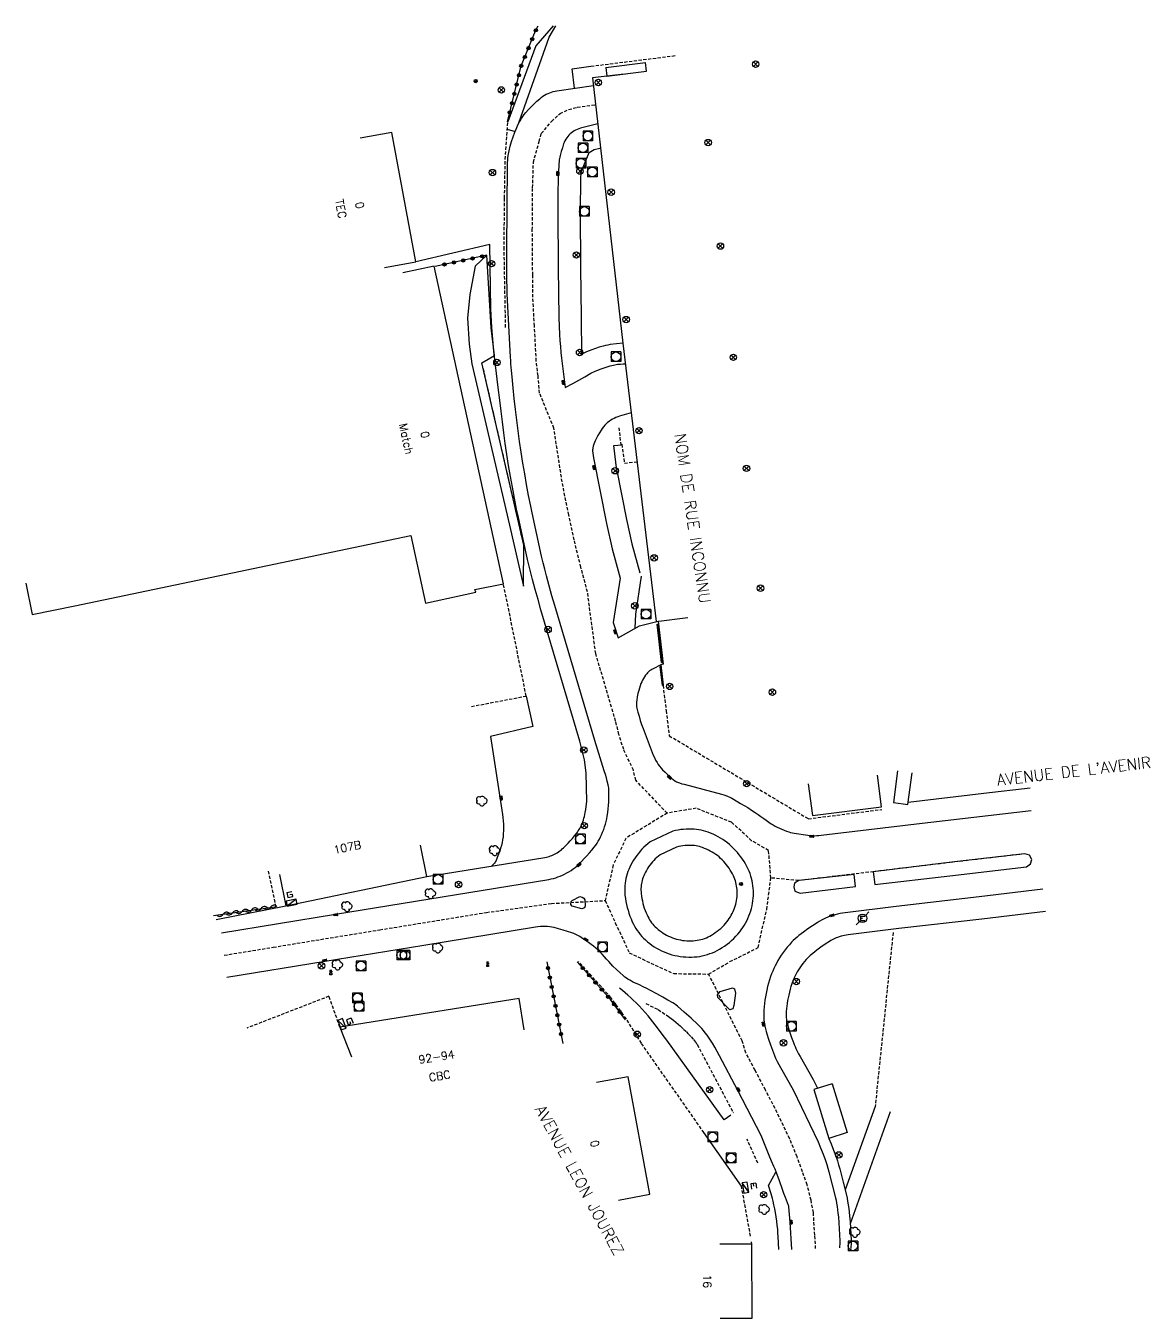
# Model space of a CAD drawing. Header units: millimetres. Extents: x 150035 to 151001, y 152000 to 153000.
# Drawn here: x 150371.6 to 150547.3, y 152798.1 to 153000 of the extents above; entities that cross this region are included whole.
import ezdxf
from ezdxf.enums import TextEntityAlignment as Align

# ---------------------------------------------------------------- set-up
doc = ezdxf.new("R2010")
doc.units = ezdxf.units.MM
doc.linetypes.add('DASHED', pattern=[0.75, 0.5, -0.25])
doc.layers.get('0').update_dxf_attribs({"linetype": 'CONTINUOUS'})
for name, color, linetype in [('W0001', 6, 'DASHED'), ('w0004', 5, 'CONTINUOUS'), ('W0006', 2, 'CONTINUOUS'), ('W0008', 7, 'CONTINUOUS'), ('W0014', 7, 'CONTINUOUS'), ('W0100', 7, 'CONTINUOUS'), ('W0103', 1, 'CONTINUOUS'), ('w0105', 7, 'CONTINUOUS'), ('W0112', 1, 'DASHED'), ('W0210', 2, 'CONTINUOUS'), ('W0212', 2, 'CONTINUOUS'), ('W0300', 7, 'CONTINUOUS'), ('W0310', 3, 'CONTINUOUS'), ('W0322', 7, 'CONTINUOUS'), ('W0323', 7, 'CONTINUOUS'), ('W0400', 7, 'CONTINUOUS'), ('W0420', 7, 'CONTINUOUS'), ('W0425', 7, 'CONTINUOUS'), ('W0430', 7, 'CONTINUOUS'), ('W0432', 7, 'CONTINUOUS'), ('W0469', 7, 'CONTINUOUS'), ('w0471', 7, 'CONTINUOUS'), ('W0856', 7, 'CONTINUOUS'), ('W0989', 7, 'CONTINUOUS'), ('W0991', 7, 'CONTINUOUS'), ('w1337', 1, 'DASHED'), ('W1338', 7, 'CONTINUOUS')]:
    doc.layers.add(name, color=color, linetype=linetype)
doc.styles.get("Standard").update_dxf_attribs({"font": 'romans.shx', "width": 0.85})

# ---------------------------------------------------------------- blocks, each defined once
blk = doc.blocks.new('T469')
at = {"color": 0, "linetype": 'Continuous', "flags": 128}
for points in [[(-0.35, 0.35), (0.35, -0.35)], [(-0.35, -0.35), (0.35, 0.35)]]:
    blk.add_lwpolyline(points, dxfattribs=at)
at = {"color": 0, "linetype": 'Continuous'}
blk.add_circle((0, 0), 0.5, dxfattribs=at)
blk = doc.blocks.new('T400')
for p, q in [((-0.15, 0.3), (0.15, 0.3)), ((-0.15, -0.25), (-0.15, 0.3)), ((-0.15, 0.15), (0.15, 0.15)), ((-0.15, 0), (0.15, 0)), ((0.15, 0.3), (0.15, -0.25)), ((-0.15, -0.15), (0.15, -0.15)), ((-0.15, -0.25), (-0.15, -0.3)), ((-0.15, -0.3), (0.15, -0.3)), ((0.15, -0.3), (0.15, -0.25))]:
    blk.add_line(p, q)
blk = doc.blocks.new('T471')
for p, q in [((-0.333334, 0.333334), (-0.333334, -0.333334)), ((-0.333334, 0.333334), (0.333334, 0.333334)), ((-0.333334, 0), (0, 0)), ((0.500001, 0.500001), (1.000002, 1.000002)), ((-0.500001, -0.500001), (-1.000002, -1.000002)), ((-0.333334, -0.333334), (0.333334, -0.333334))]:
    blk.add_line(p, q)
blk.add_ellipse((0, 0), major_axis=(0.471405, 0.471405), ratio=1, start_param=5.4977871438, end_param=11.780972451)
blk = doc.blocks.new('T420')
for p, q in [((0.75, 0.75), (-0.75, 0.75)), ((-0.75, 0.75), (-0.75, -0.75)), ((0.75, 0.75), (0.75, -0.75)), ((0.75, -0.75), (-0.75, -0.75))]:
    blk.add_line(p, q)
blk.add_ellipse((0, 0), major_axis=(-0.53, 0.53), ratio=1, start_param=3.926991, end_param=10.210176)
blk = doc.blocks.new('T300')
for p, q in [((-0.8, 0.51), (-0.86, 0.34)), ((-0.86, 0.34), (-0.86, 0.17)), ((-0.86, 0.17), (-0.74, 0.06)), ((-0.69, 0.63), (-0.8, 0.51)), ((-0.8, -0.06), (-0.74, 0.06)), ((-0.74, 0.06), (-0.69, 0.11)), ((-0.57, 0.69), (-0.69, 0.63)), ((-0.46, 0.69), (-0.57, 0.69)), ((-0.29, 0.63), (-0.46, 0.69)), ((-0.29, 0.63), (-0.17, 0.74)), ((-0.23, 0.57), (-0.29, 0.63)), ((-0.17, 0.74), (-0.06, 0.8)), ((-0.06, 0.8), (0.06, 0.8)), ((0.06, 0.8), (0.23, 0.74)), ((0.23, 0.74), (0.34, 0.63)), ((0.34, 0.63), (0.4, 0.51)), ((0.46, 0.46), (0.34, 0.46)), ((0.4, 0.51), (0.4, 0.46)), ((0.57, 0.4), (0.46, 0.46)), ((0.57, 0.4), (0.69, 0.29)), ((0.69, 0.29), (0.74, 0.17)), ((0.74, 0.06), (0.69, -0.17)), ((0.74, 0.17), (0.74, 0.06)), ((-0.8, -0.17), (-0.8, -0.06)), ((-0.8, -0.23), (-0.8, -0.17)), ((-0.74, -0.34), (-0.8, -0.23)), ((-0.69, -0.4), (-0.74, -0.34)), ((-0.51, -0.46), (-0.69, -0.4)), ((-0.4, -0.46), (-0.51, -0.46)), ((-0.4, -0.46), (-0.34, -0.46)), ((-0.34, -0.46), (-0.34, -0.4)), ((-0.34, -0.51), (-0.34, -0.46)), ((-0.29, -0.63), (-0.34, -0.51)), ((-0.17, -0.74), (-0.29, -0.63)), ((-0.06, -0.8), (-0.17, -0.74)), ((0.06, -0.8), (-0.06, -0.8)), ((0.17, -0.74), (0.06, -0.8)), ((0.23, -0.69), (0.17, -0.74)), ((0.29, -0.46), (0.23, -0.46)), ((0.29, -0.63), (0.23, -0.69)), ((0.46, -0.4), (0.29, -0.46)), ((0.34, -0.51), (0.29, -0.63)), ((0.34, -0.51), (0.34, -0.46)), ((0.57, -0.34), (0.46, -0.4)), ((0.63, -0.29), (0.57, -0.34)), ((0.69, -0.17), (0.63, -0.29))]:
    blk.add_line(p, q)
blk = doc.blocks.new('T430')
at = {"flags": 128}
for points in [[(-0.4, 2.1), (0.4, 2.1)], [(-0.4, 2.1), (-0.4, 1.3)], [(0.8, 0.8), (-0.8, 0.8)], [(-0.8, 0.8), (-0.8, 0)], [(0.8, 0.8), (-0.8, 0)], [(-0.8, 0), (0.8, 0)], [(-0.4, 1.7), (0, 1.7)], [(-0.4, 1.3), (0.4, 1.3)], [(0.8, 0), (0.8, 0.8)]]:
    blk.add_lwpolyline(points, dxfattribs=at)
blk = doc.blocks.new('T425')
for p, q in [((-0.15, 0.6), (0.15, 0.6)), ((-0.15, 0.6), (-0.15, 0.3)), ((-0.15, 0.3), (0.15, 0.3)), ((-0.15, 0.15), (0.15, 0.15)), ((-0.15, -0.15), (-0.15, 0.15)), ((0, 0.45), (0.15, 0.45)), ((0.15, 0.45), (0.15, 0.3)), ((0.15, 0.15), (0.15, -0.15)), ((0.15, -0.15), (-0.15, -0.15))]:
    blk.add_line(p, q)
blk.add_ellipse((0, 0), major_axis=(-0.106, 0.106), ratio=1, start_param=3.926991, end_param=10.210176)
blk = doc.blocks.new('T432')
at = {"flags": 128}
for points in [[(-0.4, 2.1), (-0.4, 1.3)], [(-0.39, 2.1), (0.41, 2.1)], [(0.8, 0.8), (-0.8, 0.8)], [(-0.8, 0.8), (-0.8, 0)], [(0.8, 0.8), (-0.8, 0)], [(-0.8, 0), (0.8, 0)], [(-0.4, 1.3), (0.4, 1.3)], [(0, 1.7), (0.4, 1.7)], [(0.4, 1.3), (0.4, 1.7)], [(0.8, 0), (0.8, 0.8)]]:
    blk.add_lwpolyline(points, dxfattribs=at)
blk = doc.blocks.new('T856')
for p, q in [((-0.125, 0), (0.125, 0)), ((0, 0.125), (0, -0.125))]:
    blk.add_line(p, q)
blk.add_ellipse((0, 0), major_axis=(-0.177, 0.177), ratio=1, start_param=3.9269908, end_param=10.2101761)
blk = doc.blocks.new('t322o')
at = {"color": 0, "linetype": 'Continuous'}
for radius in [0.25, 0.15]:
    blk.add_circle((0, 0), radius, dxfattribs=at)
blk = doc.blocks.new('t310o')
at = {"color": 0, "linetype": 'Continuous'}
for centre, start, end in [((-0.5, 0.38), 216.8699, 323.1304), ((0.5, -0.37), 36.8699, 143.1303)]:
    blk.add_arc(centre, 0.625, start, end, dxfattribs=at)
blk = doc.blocks.new('t323o')
at = {"color": 0, "linetype": 'Continuous'}
for radius in [0.25, 0.15]:
    blk.add_circle((0, 0), radius, dxfattribs=at)

msp = doc.modelspace()

# ---------------------------------------------------------------- linework, layer by layer
at = {"layer": 'W0001'}
for points in [[(150471.84, 152877.02), (150466.93, 152882.15), (150466.57, 152883.71), (150465.05, 152886.94), (150464.3, 152889.32), (150463.79, 152891.41), (150460.67, 152901.94), (150459.39, 152911.57), (150458.36, 152915.43), (150457.3, 152919.7), (150456.45, 152923.61), (150455.43, 152928.75), (150454.14, 152937.15), (150451.91, 152942.63), (150451.66, 152945.34), (150451.39, 152947.64), (150451.1, 152953.12), (150450.86, 152957.6), (150450.83, 152961.07), (150450.77, 152968.1), (150450.82, 152974.7), (150450.94, 152978.67), (150451.83, 152981.94), (150452.17, 152983.19), (150453.79, 152985.08), (150455.1, 152986.31), (150456.44, 152986.93), (150457.8, 152987.29), (150460.65, 152987.7)], [(150527.7, 152870.67), (150516.74, 152869.39), (150492.4, 152866.48)], [(150492.4, 152866.48), (150488.05, 152866.9)], [(150402.63, 152854.83), (150410.3, 152856.08), (150419.2, 152857.54), (150426.93, 152858.79), (150443.59, 152861.51), (150453.76, 152862.91), (150462.14, 152863.36)], [(150483.56, 152841.43), (150478.32, 152851.88)], [(150495.04, 152808.99), (150494.91, 152811.11), (150494.68, 152814.62), (150494.32, 152816.55), (150493.72, 152818.98), (150492.98, 152820.99), (150492.14, 152823.34), (150490.98, 152826.17), (150489.04, 152830.22), (150487.21, 152833.75), (150485.58, 152836.85), (150484.15, 152839.56), (150483.56, 152841.43)]]:
    msp.add_lwpolyline(points, dxfattribs=at)
msp.add_lwpolyline([(150487.39, 152861.99), (150488.05, 152866.9), (150487.68, 152871.2), (150485.04, 152872.72), (150481.91, 152875.59), (150476.37, 152877.78), (150471.84, 152877.02), (150465.38, 152873.08), (150463.42, 152868.92), (150462.14, 152863.36), (150463.74, 152859.88), (150465.9, 152855.18), (150472.87, 152851.96), (150478.32, 152851.88), (150481.65, 152853.82), (150486.04, 152856.02)], close=True, dxfattribs=at)
at = {"layer": 'w0004'}
for points in [[(150470.3, 152906.53), (150470.5, 152906.56)], [(150470.96, 152900.55), (150470.3, 152906.53)], [(150471.15, 152900.57), (150470.5, 152906.56)], [(150470.75, 152899.94), (150470.85, 152899.95)], [(150471.12, 152896.95), (150470.75, 152899.94)], [(150471.21, 152896.97), (150470.85, 152899.95)], [(150470.96, 152900.55), (150471.15, 152900.57)], [(150471.12, 152896.95), (150471.21, 152896.97)]]:
    msp.add_lwpolyline(points, dxfattribs=at)
at = {"layer": 'W0006'}
msp.add_lwpolyline([(150489.27, 152808.87), (150489.19, 152810.9), (150489.15, 152811.47), (150489.11, 152812.04), (150489.05, 152812.61), (150488.96, 152813.28), (150488.86, 152813.95), (150488.75, 152814.62), (150488.64, 152815.23), (150488.51, 152815.83), (150488.38, 152816.43), (150488.28, 152816.81), (150488.18, 152817.18), (150488.07, 152817.56), (150487.66, 152818.86), (150488.83, 152820.96)], dxfattribs=at)
at = {"layer": 'W0008'}
for points in [[(150447.29, 152981.19), (150447.52, 152981.93), (150447.77, 152982.66), (150448.04, 152983.39), (150448.23, 152983.88), (150448.45, 152984.36), (150448.67, 152984.83), (150448.86, 152985.18), (150449.06, 152985.51), (150449.27, 152985.83), (150449.5, 152986.15), (150449.75, 152986.45), (150450.16, 152986.91), (150450.58, 152987.35), (150451.02, 152987.79), (150451.46, 152988.21), (150451.93, 152988.61), (150452.17, 152988.81), (150452.42, 152988.99), (150452.68, 152989.16), (150452.95, 152989.31), (150453.23, 152989.45), (150453.49, 152989.56), (150453.76, 152989.66), (150454.04, 152989.74), (150454.32, 152989.81), (150454.61, 152989.86), (150460.31, 152990.68)], [(150460.99, 152984.71), (150458.28, 152984), (150458.03, 152983.93), (150457.78, 152983.83), (150457.54, 152983.72), (150457.31, 152983.6), (150457.09, 152983.45), (150456.87, 152983.29), (150456.67, 152983.12), (150456.49, 152982.93), (150456.31, 152982.72), (150456.15, 152982.51), (150456, 152982.28), (150455.87, 152982.05), (150455.76, 152981.8), (150455.66, 152981.55), (150455.47, 152980.95), (150455.28, 152980.35), (150455.11, 152979.74), (150455.06, 152979.51), (150455.02, 152979.28), (150454.99, 152979.05), (150454.92, 152978.17)], [(150446.89, 152978.29), (150446.9, 152978.66), (150446.93, 152979.02), (150446.97, 152979.38), (150447.02, 152979.74), (150447.14, 152980.47), (150447.29, 152981.19)], [(150460.53, 152888.39), (150454.29, 152909.44), (150453.84, 152910.99), (150453.4, 152912.54), (150452.98, 152914.1), (150452.72, 152915.12), (150452.47, 152916.14), (150452.23, 152917.16), (150450.75, 152923.91), (150450.52, 152924.97), (150450.19, 152926.65), (150449.88, 152928.33), (150449.58, 152930.02), (150449.3, 152931.7), (150449.03, 152933.39), (150448.79, 152935.06), (150448.55, 152936.74), (150448.34, 152938.41), (150448.13, 152940.09), (150447.95, 152941.77), (150447.77, 152943.47), (150447.61, 152945.18), (150447.51, 152946.18), (150447.43, 152947.19), (150447.4, 152947.7), (150447.36, 152948.22), (150447.11, 152953.19), (150446.86, 152958.15), (150446.82, 152959.16), (150446.81, 152960.17), (150446.79, 152962.63), (150446.8, 152965.09), (150446.89, 152978.29)], [(150454.92, 152978.17), (150454.86, 152977.29), (150454.84, 152976.93), (150454.82, 152976.58), (150454.8, 152975.5), (150454.78, 152974.43), (150454.76, 152972.77), (150454.75, 152971.11), (150454.75, 152969.83), (150454.87, 152957.05), (150454.89, 152955.73), (150454.92, 152954.41)], [(150458.35, 152977.06), (150458.33, 152976.77), (150458.32, 152976.48), (150458.3, 152975.44), (150458.28, 152974.38), (150458.26, 152972.73), (150458.25, 152971.09), (150458.25, 152969.84), (150458.36, 152957.09), (150458.38, 152955.8), (150458.42, 152954.52)], [(150454.92, 152954.41), (150454.97, 152953.09), (150455.03, 152951.77), (150455.09, 152950.85), (150455.16, 152949.92), (150455.25, 152949), (150455.35, 152948.09), (150455.88, 152943.49), (150457.08, 152944.14), (150458.02, 152944.66), (150458.97, 152945.19), (150459.9, 152945.74), (150460.13, 152945.87), (150460.37, 152945.98), (150460.61, 152946.08), (150461.52, 152946.4), (150462.44, 152946.71), (150462.94, 152946.87), (150463.43, 152947.02), (150463.65, 152947.07), (150463.87, 152947.11), (150464.09, 152947.14), (150464.53, 152947.17), (150464.96, 152947.2), (150465.4, 152947.2)], [(150458.21, 152888.27), (150452.12, 152908.8), (150451.67, 152910.37), (150451.22, 152911.94), (150450.79, 152913.52), (150450.52, 152914.56), (150450.27, 152915.62), (150450.03, 152916.66), (150448.54, 152923.44), (150448.31, 152924.52), (150447.97, 152926.23), (150447.66, 152927.93), (150447.36, 152929.63), (150447.07, 152931.34), (150446.8, 152933.05), (150446.55, 152934.74), (150446.31, 152936.44), (150446.09, 152938.13), (150445.89, 152939.83), (150445.7, 152941.53), (150445.45, 152943.52)], [(150466.24, 152939.53), (150464.4, 152939.02), (150464.11, 152938.93), (150463.83, 152938.82), (150463.56, 152938.69), (150463.29, 152938.55), (150463.04, 152938.4), (150462.79, 152938.22), (150462.54, 152938.03), (150462.31, 152937.82), (150462.09, 152937.6), (150461.88, 152937.36), (150461.69, 152937.11), (150461.51, 152936.86), (150461.25, 152936.44), (150461.01, 152936.02), (150460.78, 152935.6), (150460.57, 152935.16), (150460.46, 152934.9), (150460.36, 152934.63), (150460.28, 152934.36), (150460.22, 152934.09), (150460.2, 152933.92), (150460.19, 152933.76), (150460.19, 152933.6), (150460.23, 152933.24), (150460.28, 152932.89), (150460.34, 152932.53)], [(150460.34, 152932.53), (150462.37, 152922.25), (150463.23, 152918.32), (150464.49, 152913.71)], [(150463.99, 152930.55), (150465.5, 152922.9), (150466.34, 152919.09), (150467.57, 152914.54)], [(150464.49, 152913.71), (150463.42, 152906.81), (150464.17, 152904.43), (150467.52, 152906.3), (150470.42, 152906.99)], [(150470.42, 152906.99), (150471.2, 152900.3), (150470.83, 152900.19)], [(150470.83, 152900.19), (150469.63, 152899.57), (150469.44, 152899.47), (150469.27, 152899.36), (150469.09, 152899.23), (150468.93, 152899.1), (150468.78, 152898.95), (150468.64, 152898.79), (150468.46, 152898.56), (150468.29, 152898.31), (150468.14, 152898.06), (150467.99, 152897.8), (150467.86, 152897.54), (150467.74, 152897.26), (150467.61, 152896.91), (150467.5, 152896.55), (150467.39, 152896.18), (150467.27, 152895.69), (150467.17, 152895.19), (150467.08, 152894.68), (150467.05, 152894.43), (150467.04, 152894.19), (150467.04, 152893.94), (150467.07, 152893.69), (150467.12, 152893.44), (150467.27, 152892.8), (150467.45, 152892.15), (150467.64, 152891.51), (150467.85, 152890.88), (150468.08, 152890.25), (150469.5, 152886.5), (150469.66, 152886.1), (150469.84, 152885.7), (150470.04, 152885.31), (150470.26, 152884.94), (150470.45, 152884.64), (150470.66, 152884.35), (150470.89, 152884.07), (150471.13, 152883.81), (150471.51, 152883.42), (150471.9, 152883.04), (150472.31, 152882.67), (150472.54, 152882.46), (150472.78, 152882.27), (150473.03, 152882.08), (150473.15, 152882), (150473.29, 152881.93), (150473.43, 152881.87), (150473.79, 152881.74), (150474.15, 152881.62), (150474.51, 152881.52), (150480.34, 152879.96), (150480.68, 152879.86), (150481.02, 152879.75), (150481.35, 152879.62), (150481.64, 152879.5), (150481.92, 152879.36), (150482.19, 152879.21), (150483.31, 152878.55), (150484.42, 152877.88), (150485.01, 152877.51), (150485.59, 152877.14), (150486.04, 152876.83), (150486.48, 152876.52), (150486.92, 152876.19), (150487.3, 152875.91), (150487.7, 152875.63), (150488.1, 152875.36), (150488.41, 152875.17), (150488.72, 152874.99), (150489.04, 152874.82), (150489.37, 152874.67), (150489.73, 152874.51), (150490.11, 152874.36), (150490.48, 152874.22), (150490.86, 152874.1), (150491.13, 152874.02), (150491.4, 152873.96), (150491.67, 152873.91), (150492.39, 152873.78), (150493.11, 152873.67), (150493.83, 152873.57), (150494.17, 152873.53), (150494.52, 152873.51), (150494.86, 152873.5), (150495.2, 152873.51), (150495.55, 152873.52), (150495.89, 152873.56), (150510.81, 152875.33), (150528.73, 152877.45)], [(150402.21, 152858.31), (150420.01, 152861.24), (150453.34, 152866.68), (150453.7, 152866.75), (150454.07, 152866.83), (150454.43, 152866.93), (150454.78, 152867.05), (150455.13, 152867.18), (150455.47, 152867.32), (150455.81, 152867.48), (150456.16, 152867.67), (150456.49, 152867.87), (150456.82, 152868.08), (150457.15, 152868.31), (150457.46, 152868.55), (150457.76, 152868.8), (150458.05, 152869.07), (150458.47, 152869.48), (150458.89, 152869.91), (150459.3, 152870.35), (150459.69, 152870.8), (150460.07, 152871.25), (150460.44, 152871.72), (150460.67, 152872.02), (150460.88, 152872.33), (150461.08, 152872.65), (150461.26, 152872.97), (150461.44, 152873.31), (150461.59, 152873.65), (150461.76, 152874.05), (150461.92, 152874.45), (150462.06, 152874.87), (150462.19, 152875.28), (150462.3, 152875.7), (150462.39, 152876.13), (150462.47, 152876.56), (150462.55, 152877.11), (150462.62, 152877.67), (150462.68, 152878.23), (150462.71, 152878.8), (150462.74, 152879.36), (150462.74, 152879.92), (150462.73, 152880.49), (150462.72, 152880.72), (150462.7, 152880.96), (150462.66, 152881.2), (150462.61, 152881.44), (150462.48, 152881.99), (150462.34, 152882.53), (150462.19, 152883.08), (150462.02, 152883.62), (150460.53, 152888.39)], [(150530.55, 152865.16), (150520.58, 152863.96), (150507.64, 152862.46), (150499.66, 152861.47), (150499.25, 152861.41), (150498.85, 152861.34), (150498.46, 152861.26), (150498.07, 152861.16), (150497.68, 152861.04), (150497.29, 152860.91), (150496.94, 152860.78), (150496.6, 152860.63), (150496.26, 152860.47), (150495.93, 152860.3), (150495.6, 152860.11), (150495.29, 152859.91), (150494.56, 152859.43), (150493.84, 152858.93), (150493.13, 152858.41), (150492.43, 152857.89), (150492.13, 152857.65), (150491.83, 152857.39), (150491.55, 152857.12), (150491.27, 152856.84), (150490.93, 152856.45), (150490.59, 152856.06), (150490.26, 152855.65), (150489.95, 152855.23), (150489.67, 152854.83), (150489.4, 152854.41), (150489.14, 152853.99), (150488.9, 152853.55), (150488.7, 152853.16), (150488.51, 152852.75), (150488.33, 152852.34), (150488.16, 152851.92), (150488.01, 152851.5), (150487.84, 152850.98), (150487.68, 152850.45), (150487.54, 152849.92), (150487.41, 152849.39), (150487.3, 152848.85), (150487.2, 152848.33), (150487.12, 152847.81), (150487.05, 152847.29), (150487, 152846.76), (150486.95, 152846.24), (150486.93, 152845.71), (150486.92, 152845.38), (150486.93, 152845.04), (150486.95, 152844.71), (150486.99, 152844.38), (150487.04, 152844.05), (150487.1, 152843.73), (150487.19, 152843.33), (150487.3, 152842.93), (150487.42, 152842.54), (150487.69, 152841.69), (150487.98, 152840.84), (150488.28, 152839.99), (150488.43, 152839.58), (150488.6, 152839.16), (150488.79, 152838.76), (150489.03, 152838.25), (150489.29, 152837.76), (150489.56, 152837.27), (150491.54, 152833.79), (150495.43, 152825.69)], [(150491.31, 152808.88), (150491.05, 152813.12), (150490.97, 152814.32), (150490.87, 152815.51), (150490.85, 152815.63), (150490.82, 152815.74), (150490.48, 152816.58), (150490.32, 152816.97), (150490.09, 152817.59), (150489.86, 152818.22), (150489.37, 152819.61), (150488.86, 152820.99), (150488.7, 152821.42), (150488.52, 152821.84), (150488.15, 152822.68), (150487.8, 152823.53), (150486.53, 152826.65), (150482.88, 152833.7), (150480.02, 152839.13), (150479.66, 152839.8), (150479.29, 152840.45), (150478.9, 152841.09), (150478.49, 152841.73), (150478.07, 152842.35), (150477.8, 152842.71), (150477.53, 152843.05), (150477.23, 152843.39), (150476.93, 152843.71), (150476.61, 152844.02), (150475.57, 152844.98), (150474.51, 152845.92), (150473.45, 152846.85), (150473.22, 152847.04), (150472.98, 152847.21), (150472.73, 152847.37), (150471.95, 152847.82), (150471.18, 152848.27), (150470.21, 152848.8), (150469.23, 152849.33), (150468.66, 152849.63), (150468.08, 152849.91), (150467.5, 152850.19), (150466.91, 152850.45), (150466.6, 152850.59), (150466.29, 152850.75), (150465.99, 152850.91), (150465.7, 152851.09), (150465.46, 152851.25), (150465.22, 152851.42), (150465, 152851.61), (150464.44, 152852.11), (150463.9, 152852.62), (150463.36, 152853.13), (150463.03, 152853.48), (150462.7, 152853.83), (150462.38, 152854.19), (150462.03, 152854.58), (150461.68, 152854.97), (150461.31, 152855.34), (150460.99, 152855.65), (150460.67, 152855.94), (150460.33, 152856.23), (150459.99, 152856.5), (150459.55, 152856.83), (150459.09, 152857.15), (150458.63, 152857.45), (150458.17, 152857.75), (150457.88, 152857.91), (150457.58, 152858.06), (150457.27, 152858.2), (150456.96, 152858.32), (150456.27, 152858.55), (150455.58, 152858.76), (150454.88, 152858.96), (150454.18, 152859.14), (150453.84, 152859.22), (150453.5, 152859.27), (150453.15, 152859.31), (150452.8, 152859.33), (150452.42, 152859.33), (150452.04, 152859.31), (150451.65, 152859.28), (150451.27, 152859.23), (150433.84, 152856.34), (150418.39, 152853.84), (150403.04, 152851.36)], [(150495.43, 152825.69), (150495.82, 152824.72), (150496.2, 152823.73), (150496.57, 152822.74), (150496.76, 152822.16), (150496.94, 152821.58), (150497.11, 152820.99), (150497.63, 152818.97), (150498.14, 152816.94), (150498.23, 152816.54), (150498.31, 152816.12), (150498.4, 152815.59), (150498.47, 152815.05), (150498.53, 152814.52), (150498.59, 152813.98), (150498.66, 152813.04), (150498.72, 152812.09), (150498.77, 152811.15), (150498.81, 152810.2), (150498.81, 152809.96), (150498.78, 152809.1)]]:
    msp.add_lwpolyline(points, dxfattribs=at)
for points in [[(150469.16, 152872.52), (150468.83, 152872.25), (150468.51, 152871.97), (150468.2, 152871.68), (150467.9, 152871.38), (150467.61, 152871.06), (150467.34, 152870.73), (150467.08, 152870.4), (150466.83, 152870.05), (150466.6, 152869.69), (150466.38, 152869.32), (150466.18, 152868.95), (150465.99, 152868.57), (150465.83, 152868.22), (150465.7, 152867.88), (150465.58, 152867.52), (150465.48, 152867.16), (150465.39, 152866.8), (150465.32, 152866.43), (150465.26, 152866.06), (150465.23, 152865.68), (150465.21, 152865.31), (150465.21, 152864.93), (150465.22, 152864.56), (150465.25, 152864.19), (150465.31, 152863.71), (150465.39, 152863.24), (150465.48, 152862.77), (150465.59, 152862.3), (150465.72, 152861.84), (150465.86, 152861.39), (150466.02, 152860.94), (150466.19, 152860.49), (150466.39, 152860.05), (150466.56, 152859.7), (150466.74, 152859.36), (150466.94, 152859.02), (150467.16, 152858.69), (150467.39, 152858.38), (150467.63, 152858.07), (150467.89, 152857.77), (150468.16, 152857.49), (150468.44, 152857.22), (150468.77, 152856.93), (150469.11, 152856.66), (150469.46, 152856.4), (150469.82, 152856.15), (150470.19, 152855.93), (150470.57, 152855.71), (150470.96, 152855.52), (150471.36, 152855.34), (150471.76, 152855.18), (150472.17, 152855.04), (150472.59, 152854.91), (150473.02, 152854.8), (150473.45, 152854.71), (150473.88, 152854.64), (150474.32, 152854.58), (150474.76, 152854.55), (150475.2, 152854.53), (150475.64, 152854.54), (150476.07, 152854.56), (150476.51, 152854.6), (150476.92, 152854.65), (150477.33, 152854.73), (150477.74, 152854.82), (150478.14, 152854.93), (150478.53, 152855.07), (150478.92, 152855.21), (150479.3, 152855.38), (150479.67, 152855.56), (150480.04, 152855.77), (150480.43, 152856.01), (150480.82, 152856.26), (150481.19, 152856.54), (150481.56, 152856.83), (150481.91, 152857.13), (150482.24, 152857.45), (150482.57, 152857.78), (150482.88, 152858.12), (150483.17, 152858.48), (150483.42, 152858.81), (150483.66, 152859.14), (150483.88, 152859.49), (150484.09, 152859.85), (150484.28, 152860.21), (150484.46, 152860.58), (150484.62, 152860.96), (150484.76, 152861.35), (150484.89, 152861.74), (150485, 152862.13), (150485.1, 152862.53), (150485.18, 152862.94), (150485.24, 152863.34), (150485.29, 152863.73), (150485.31, 152864.12), (150485.32, 152864.51), (150485.32, 152864.9), (150485.29, 152865.29), (150485.25, 152865.68), (150485.19, 152866.06), (150485.11, 152866.45), (150485.02, 152866.83), (150484.91, 152867.2), (150484.79, 152867.57), (150484.65, 152867.94), (150484.49, 152868.29), (150484.3, 152868.69), (150484.09, 152869.08), (150483.86, 152869.45), (150483.62, 152869.82), (150483.37, 152870.18), (150483.1, 152870.53), (150482.82, 152870.87), (150482.53, 152871.2), (150482.22, 152871.52), (150481.9, 152871.82), (150481.58, 152872.11), (150481.24, 152872.38), (150480.9, 152872.64), (150480.54, 152872.88), (150480.18, 152873.11), (150479.8, 152873.33), (150479.42, 152873.53), (150479.03, 152873.71), (150478.63, 152873.88), (150478.23, 152874.04), (150477.87, 152874.15), (150477.51, 152874.25), (150477.15, 152874.34), (150476.78, 152874.41), (150476.41, 152874.46), (150476.04, 152874.5), (150475.67, 152874.52), (150475.25, 152874.52), (150474.83, 152874.51), (150474.41, 152874.48), (150473.99, 152874.44), (150473.58, 152874.38), (150473.16, 152874.3), (150472.75, 152874.21)], [(150470.75, 152870.53), (150470.46, 152870.3), (150470.21, 152870.09), (150469.97, 152869.86), (150469.75, 152869.63), (150469.53, 152869.39), (150469.32, 152869.14), (150469.12, 152868.88), (150468.93, 152868.62), (150468.75, 152868.35), (150468.59, 152868.07), (150468.43, 152867.78), (150468.29, 152867.49), (150468.18, 152867.25), (150468.09, 152867.01), (150468, 152866.76), (150467.93, 152866.51), (150467.87, 152866.26), (150467.82, 152866.01), (150467.79, 152865.75), (150467.76, 152865.49), (150467.75, 152865.23), (150467.75, 152864.97), (150467.76, 152864.71), (150467.78, 152864.45), (150467.83, 152864.07), (150467.89, 152863.69), (150467.96, 152863.31), (150468.05, 152862.93), (150468.15, 152862.56), (150468.27, 152862.19), (150468.4, 152861.83), (150468.54, 152861.47), (150468.69, 152861.12), (150468.82, 152860.86), (150468.95, 152860.61), (150469.09, 152860.37), (150469.25, 152860.14), (150469.41, 152859.91), (150469.59, 152859.69), (150469.77, 152859.48), (150469.96, 152859.28), (150470.17, 152859.09), (150470.41, 152858.87), (150470.66, 152858.67), (150470.93, 152858.47), (150471.2, 152858.29), (150471.47, 152858.12), (150471.76, 152857.96), (150472.05, 152857.81), (150472.35, 152857.68), (150472.65, 152857.56), (150472.96, 152857.45), (150473.28, 152857.36), (150473.6, 152857.27), (150473.92, 152857.21), (150474.25, 152857.15), (150474.57, 152857.11), (150474.9, 152857.09), (150475.24, 152857.07), (150475.57, 152857.08), (150475.9, 152857.09), (150476.22, 152857.12), (150476.52, 152857.16), (150476.82, 152857.22), (150477.11, 152857.28), (150477.39, 152857.36), (150477.68, 152857.46), (150477.96, 152857.56), (150478.23, 152857.68), (150478.5, 152857.82), (150478.76, 152857.96), (150479.06, 152858.15), (150479.36, 152858.35), (150479.65, 152858.56), (150479.93, 152858.78), (150480.2, 152859.02), (150480.46, 152859.26), (150480.72, 152859.52), (150480.96, 152859.78), (150481.18, 152860.06), (150481.37, 152860.3), (150481.55, 152860.56), (150481.71, 152860.81), (150481.86, 152861.08), (150482.01, 152861.35), (150482.14, 152861.63), (150482.26, 152861.91), (150482.37, 152862.19), (150482.46, 152862.49), (150482.55, 152862.78), (150482.62, 152863.08), (150482.68, 152863.38), (150482.73, 152863.68), (150482.76, 152863.96), (150482.78, 152864.24), (150482.78, 152864.52), (150482.78, 152864.8), (150482.76, 152865.07), (150482.73, 152865.35), (150482.69, 152865.63), (150482.63, 152865.9), (150482.57, 152866.17), (150482.49, 152866.44), (150482.4, 152866.7), (150482.3, 152866.96), (150482.19, 152867.22), (150482.04, 152867.52), (150481.87, 152867.82), (150481.7, 152868.12), (150481.52, 152868.4), (150481.32, 152868.68), (150481.11, 152868.95), (150480.9, 152869.22), (150480.67, 152869.47), (150480.43, 152869.71), (150480.19, 152869.95), (150479.94, 152870.17), (150479.68, 152870.38), (150479.42, 152870.57), (150479.15, 152870.76), (150478.87, 152870.94), (150478.58, 152871.1), (150478.29, 152871.25), (150477.99, 152871.4), (150477.68, 152871.52), (150477.38, 152871.64), (150477.13, 152871.72), (150476.88, 152871.79), (150476.62, 152871.85), (150476.37, 152871.9), (150476.11, 152871.94), (150475.85, 152871.96), (150475.59, 152871.98), (150475.27, 152871.98), (150474.95, 152871.97), (150474.63, 152871.95), (150474.31, 152871.92), (150474, 152871.87), (150473.68, 152871.81), (150473.32, 152871.73)], [(150527.96, 152868.64), (150528.63, 152869.11), (150528.81, 152869.76), (150528.45, 152870.44), (150527.7, 152870.67), (150516.74, 152869.39), (150504, 152867.87), (150504.26, 152865.89), (150515.99, 152867.24)], [(150501.24, 152865.54), (150501.06, 152867.46), (150492.4, 152866.48), (150491.74, 152866.06), (150491.61, 152865.5), (150491.79, 152864.81), (150492.62, 152864.52)], [(150456.98, 152862.49), (150456.78, 152862.74), (150456.85, 152863.22), (150456.99, 152863.37), (150458.2, 152863.98), (150458.56, 152863.92), (150458.84, 152863.73), (150458.95, 152863.48), (150459.03, 152862.53), (150458.92, 152862.24), (150458.49, 152862.05)], [(150482.49, 152848.92), (150482.23, 152846.95), (150482.09, 152846.44), (150481.63, 152846.32), (150481.14, 152846.76), (150479.74, 152848.24), (150479.7, 152848.62), (150480.13, 152849.17), (150482.04, 152849.71), (150482.37, 152849.55)]]:
    msp.add_lwpolyline(points, close=True, dxfattribs=at)
at = {"layer": 'W0014'}
for points in [[(150457.38, 152990.26), (150456.99, 152993.27), (150459.93, 152993.69)], [(150446.86, 152983.88), (150448.08, 152983.48)], [(150458.35, 152977.06), (150459.66, 152980.2), (150460.42, 152980.68), (150461.34, 152980.87)], [(150444.15, 152965.85), (150432.58, 152963.15)], [(150445.45, 152943.52), (150444.77, 152949.17), (150444.42, 152952.9), (150444.31, 152955.78), (150444.15, 152965.85)], [(150458.42, 152954.52), (150458.45, 152948.68)], [(150464.93, 152950.43), (150462.94, 152950.2), (150462.57, 152950.14), (150462.2, 152950.07), (150461.84, 152949.98), (150461.24, 152949.8), (150460.64, 152949.61), (150460.05, 152949.39), (150459.65, 152949.23), (150459.24, 152949.06), (150458.84, 152948.87), (150458.45, 152948.68)], [(150463.99, 152930.55), (150463.51, 152934.45), (150464.77, 152934.57)], [(150467.78, 152914.05), (150466.9, 152908.12), (150466.78, 152905.89)], [(150470.83, 152900.19), (150471.22, 152897.03)], [(150449.82, 152895.31), (150450.87, 152890.56), (150444.23, 152889)], [(150444.23, 152889), (150446.11, 152876.82), (150446.18, 152876.32), (150446.23, 152875.81), (150446.26, 152875.3), (150446.27, 152874.8), (150446.26, 152874.29), (150446.23, 152873.78), (150446.19, 152873.32), (150446.12, 152872.87), (150446.04, 152872.42), (150445.94, 152871.97), (150445.81, 152871.53), (150445.67, 152871.09), (150445.5, 152870.6), (150445.3, 152870.11), (150445.1, 152869.63), (150445.03, 152869.49), (150444.94, 152869.36), (150444.84, 152869.23), (150444.44, 152868.77)], [(150459.31, 152878.84), (150459.16, 152883.3), (150458.94, 152885.36), (150458.21, 152888.27)], [(150528.58, 152880.94), (150521.29, 152880.08), (150509.47, 152878.68)], [(150434.3, 152867.14), (150452.74, 152870.11), (150452.99, 152870.15), (150453.21, 152870.2), (150453.42, 152870.26), (150453.63, 152870.33), (150453.83, 152870.41), (150454.04, 152870.49), (150454.24, 152870.59), (150454.45, 152870.71), (150454.67, 152870.83), (150454.87, 152870.97), (150455.08, 152871.11), (150455.27, 152871.26), (150455.46, 152871.42), (150455.66, 152871.6), (150456.01, 152871.94), (150456.37, 152872.31), (150456.71, 152872.68), (150457.05, 152873.06), (150457.37, 152873.45), (150457.68, 152873.84), (150457.83, 152874.04), (150457.96, 152874.24), (150458.09, 152874.44), (150458.21, 152874.64), (150458.31, 152874.85), (150458.42, 152875.06), (150458.54, 152875.35), (150458.65, 152875.64), (150458.75, 152875.93), (150458.83, 152876.22), (150458.91, 152876.52), (150458.98, 152876.83), (150459.04, 152877.14), (150459.11, 152877.59), (150459.16, 152878.05), (150459.31, 152878.84)], [(150401.36, 152860.42), (150412.27, 152862.55)], [(150530.97, 152861.68), (150520.99, 152860.48), (150508.06, 152858.99), (150500.12, 152858), (150499.81, 152857.96), (150499.54, 152857.91), (150499.27, 152857.85), (150499, 152857.78), (150498.73, 152857.7), (150498.47, 152857.61), (150498.25, 152857.53), (150498.03, 152857.44), (150497.82, 152857.34), (150497.61, 152857.23), (150497.4, 152857.11), (150497.19, 152856.97), (150496.53, 152856.53), (150495.86, 152856.07), (150495.21, 152855.6), (150494.58, 152855.12), (150494.37, 152854.96), (150494.18, 152854.79), (150494.01, 152854.63), (150493.83, 152854.44), (150493.56, 152854.15), (150493.29, 152853.83), (150493.04, 152853.51), (150492.79, 152853.18), (150492.58, 152852.87), (150492.37, 152852.56), (150492.17, 152852.23), (150491.99, 152851.9), (150491.84, 152851.6), (150491.69, 152851.3), (150491.56, 152851), (150491.44, 152850.68), (150491.32, 152850.37), (150491.18, 152849.94), (150491.05, 152849.5), (150490.93, 152849.06), (150490.83, 152848.61), (150490.73, 152848.17), (150490.65, 152847.74), (150490.58, 152847.31), (150490.53, 152846.88), (150490.48, 152846.44), (150490.45, 152846.01), (150490.43, 152845.59), (150490.42, 152845.39), (150490.43, 152845.2), (150490.44, 152845.02), (150490.46, 152844.84), (150490.49, 152844.65), (150490.53, 152844.46), (150490.59, 152844.17), (150490.67, 152843.88), (150490.76, 152843.57), (150491.02, 152842.78), (150491.29, 152841.98), (150491.56, 152841.2), (150491.69, 152840.87), (150491.82, 152840.56), (150491.96, 152840.25), (150492.16, 152839.83), (150492.38, 152839.41), (150492.62, 152838.98), (150494.65, 152835.42), (150495.31, 152834.04)], [(150481.77, 152829.84), (150480.75, 152829.09), (150471.79, 152841.55), (150471.08, 152842.52), (150470.35, 152843.48), (150469.61, 152844.43), (150468.85, 152845.36), (150468.4, 152845.9), (150467.94, 152846.41), (150467.46, 152846.92), (150466.97, 152847.41), (150466.55, 152847.81), (150466.14, 152848.19), (150465.71, 152848.57), (150465.28, 152848.94), (150464.84, 152849.31), (150464.4, 152849.66)], [(150504.34, 152831.22), (150499.67, 152818.19)], [(150506.7, 152830.38), (150500.43, 152812.88)], [(150483.45, 152818.75), (150477.59, 152827.11)], [(150497.11, 152826.22), (150497.46, 152825.36), (150497.85, 152824.35), (150498.22, 152823.33), (150498.44, 152822.71), (150498.63, 152822.08), (150498.81, 152821.45), (150499.33, 152819.4), (150499.85, 152817.35), (150499.95, 152816.9), (150500.04, 152816.43), (150500.13, 152815.85), (150500.21, 152815.28), (150500.28, 152814.7), (150500.34, 152814.13), (150500.41, 152813.16), (150500.48, 152812.2), (150500.53, 152811.23), (150500.57, 152810.24), (150500.57, 152809.93), (150500.54, 152809.04)]]:
    msp.add_lwpolyline(points, dxfattribs=at)
at = {"layer": 'W0100'}
for points in [[(150428.81, 152983.36), (150423.89, 152982.44)], [(150432.58, 152963.15), (150428.81, 152983.36)], [(150427.66, 152962.23), (150432.58, 152963.15)], [(150435.43, 152962.47), (150430.54, 152961.44)], [(150446.27, 152912.82), (150435.43, 152962.47)], [(150372.65, 152908.05), (150379.3, 152909.42), (150431.8, 152920.41)], [(150431.8, 152920.41), (150434.08, 152909.84)], [(150371.64, 152912.94), (150372.65, 152908.05)], [(150434.08, 152909.84), (150441.95, 152911.53)], [(150441.8, 152911.97), (150446.27, 152912.82)], [(150441.95, 152911.53), (150441.8, 152911.97)], [(150434.3, 152867.14), (150433.28, 152872.04)], [(150411.25, 152867.45), (150412.27, 152862.55)], [(150412.27, 152862.55), (150434.3, 152867.14)], [(150448.7, 152848.09), (150420.71, 152843.61)], [(150449.49, 152843.15), (150448.7, 152848.09)], [(150420.71, 152843.61), (150422.53, 152838.95)], [(150465.72, 152835.83), (150460.8, 152834.92)], [(150469.13, 152817.5), (150465.72, 152835.83)], [(150464.21, 152816.59), (150469.13, 152817.5)], [(150485.08, 152809.7), (150480.08, 152809.68)], [(150485.13, 152798.15), (150485.08, 152809.7)], [(150480.13, 152798.13), (150485.13, 152798.15)]]:
    msp.add_lwpolyline(points, dxfattribs=at)
at = {"layer": 'W0103'}
for points in [[(150465.14, 152992.44), (150460.17, 152991.87)], [(150460.17, 152991.87), (150464.93, 152950.43), (150470.11, 152906.97)], [(150470.11, 152906.97), (150475.08, 152907.56)], [(150507.85, 152883.61), (150507.18, 152878.66)], [(150509.43, 152878.35), (150510.1, 152883.31)], [(150493.89, 152881.59), (150494.53, 152876.63)], [(150505.32, 152878.01), (150504.69, 152882.97)], [(150494.53, 152876.63), (150505.32, 152878.01)], [(150507.18, 152878.66), (150509.43, 152878.35)], [(150497.6, 152834.76), (150494.73, 152833.86)], [(150497.6, 152834.76), (150499.98, 152827.12)], [(150494.73, 152833.86), (150497.11, 152826.22)], [(150499.98, 152827.12), (150497.11, 152826.22)]]:
    msp.add_lwpolyline(points, dxfattribs=at)
at = {"layer": 'w0105'}
for points in [[(150462.25, 152993.5), (150468.44, 152994.29)], [(150468.59, 152992.91), (150468.44, 152994.29)], [(150462.25, 152993.5), (150462.42, 152992.13)], [(150462.42, 152992.13), (150468.59, 152992.91)]]:
    msp.add_lwpolyline(points, dxfattribs=at)
at = {"layer": 'W0112'}
for points in [[(150459.93, 152993.69), (150473.2, 152995.36)], [(150446.6, 152952.89), (150446.37, 152965.08), (150446.43, 152973.1), (150446.54, 152979.15), (150446.93, 152985.01)], [(150449.44, 152918.89), (150442.9, 152947.38)], [(150464.29, 152937.22), (150464.58, 152934.62), (150464.76, 152934.64), (150465.17, 152931.71), (150467.11, 152931.9)], [(150449.82, 152895.31), (150446.27, 152912.82)], [(150441.26, 152893.68), (150449.82, 152895.31)], [(150471.19, 152896.99), (150471.68, 152893.02), (150472.16, 152889.11), (150493.9, 152876.14), (150505.36, 152877.6)], [(150507.13, 152858.35), (150504.34, 152831.22)], [(150477.59, 152827.11), (150467.81, 152841.07), (150465.46, 152844.86), (150463.06, 152848.2), (150458.01, 152853.82)], [(150420.71, 152843.61), (150418.99, 152848.41), (150406.15, 152843.44)], [(150468.51, 152847.27), (150470.42, 152846.34), (150472.05, 152845.24), (150472.44, 152844.96), (150472.82, 152844.68), (150473.19, 152844.38), (150473.56, 152844.07), (150473.98, 152843.69), (150474.39, 152843.3), (150474.8, 152842.9), (150475.19, 152842.48), (150475.57, 152842.07), (150475.94, 152841.65), (150476.3, 152841.22), (150476.39, 152841.11), (150476.46, 152840.99), (150476.53, 152840.87), (150482.18, 152830.21)], [(150485.99, 152822.36), (150484.33, 152826.09)], [(150484.87, 152810.95), (150483.45, 152818.75)], [(150485.08, 152809.7), (150485.01, 152810.08)]]:
    msp.add_lwpolyline(points, dxfattribs=at)
at = {"layer": 'W0210'}
for points in [[(150454.04, 153000), (150451.3, 152996.87), (150446.93, 152985.01)], [(150443.69, 152964.16), (150441.83, 152962.47)], [(150441.83, 152962.47), (150441, 152958.06), (150440.65, 152954.32), (150440.92, 152950.3), (150441.32, 152947.18), (150447.18, 152922), (150449.41, 152912.45)]]:
    msp.add_lwpolyline(points, dxfattribs=at)
at = {"layer": 'W0212'}
for points in [[(150448.68, 152984.85), (150453.38, 152998.21), (150454.42, 153000)], [(150449.41, 152912.45), (150449.44, 152918.89), (150442.9, 152947.38), (150444.87, 152948.5), (150444.35, 152952.83), (150443.69, 152964.16)]]:
    msp.add_lwpolyline(points, dxfattribs=at)
at = {"layer": 'W0310'}
msp.add_lwpolyline([(150400.98, 152861.01), (150410.53, 152862.41)], dxfattribs=at)
at = {"layer": 'W0322'}
for points in [[(150446.88, 152985.01), (150449.04, 152993.76), (150451.29, 152999.23), (150451.71, 153000)], [(150465.31, 152844.73), (150463, 152847.9), (150457.78, 152853.78)]]:
    msp.add_lwpolyline(points, dxfattribs=at)
at = {"layer": 'W0323'}
msp.add_lwpolyline([(150443.69, 152964.16), (150435.58, 152962.41)], dxfattribs=at)
at = {"layer": 'w1337'}
msp.add_lwpolyline([(150409.49, 152867.98), (150410.7, 152862.21)], dxfattribs=at)
at = {"layer": 'W1338'}
msp.add_lwpolyline([(150453.03, 152853.78), (150455.55, 152841.04)], dxfattribs=at)

# ---------------------------------------------------------------- block references
at = {"layer": 'W0300'}
for p in [(150442.92, 152878.89), (150444.91, 152871.16), (150434.89, 152864.43), (150421.84, 152862.41), (150436.02, 152855.93), (150420.35, 152853.3), (150487.02, 152815.1), (150501.19, 152811.54)]:
    msp.add_blockref('T300', p, dxfattribs=at)
at = {"layer": 'W0310', "rotation": 8.353145338168167}
for p in [(150402.47, 152861.22), (150403.95, 152861.44), (150405.43, 152861.66), (150406.92, 152861.88), (150408.4, 152862.1), (150409.89, 152862.31)]:
    msp.add_blockref('t310o', p, dxfattribs=at)
at = {"layer": 'W0322'}
for p, rotation in [((150450.75, 152997.91), 67.62882830013382), ((150451.33, 152999.29), 61.48915949649736), ((150450.18, 152996.52), 67.62882830013382), ((150449.61, 152995.13), 67.62882830013382), ((150448.68, 152992.29), 76.13644125472942), ((150449.04, 152993.75), 76.13644125472942), ((150448.32, 152990.83), 76.13644125472942), ((150447.6, 152987.92), 76.13644125472942), ((150447.96, 152989.38), 76.13644125472942), ((150447.24, 152986.47), 76.13644125472942), ((150458.63, 152852.82), 131.5810288275636), ((150459.63, 152851.7), 131.5810288275636), ((150460.62, 152850.58), 131.5810288275636), ((150461.62, 152849.46), 131.5810288275636), ((150462.61, 152848.34), 131.5810288275636), ((150463.54, 152847.16), 126.0542212742671), ((150464.42, 152845.95), 126.0542212742671)]:
    msp.add_blockref('t322o', p, dxfattribs=dict(at, rotation=rotation))
at = {"layer": 'W0323', "rotation": 192.1286912445842}
for p in [(150441.44, 152963.67), (150442.91, 152963.99), (150437.04, 152962.73), (150438.51, 152963.04), (150439.98, 152963.36)]:
    msp.add_blockref('t323o', p, dxfattribs=at)
at = {"layer": 'W0400'}
for p, rotation in [((150454.75, 152976.92), 177.9728096565098), ((150455.61, 152944.32), 6.627993794588114), ((150460.44, 152931.03), 11.17349114414186), ((150463.73, 152905.38), 17.43818948802284), ((150472.22, 152882.62), 47.10587052503151), ((150445.89, 152879.39), 8.786924492721093), ((150494.46, 152873.42), 86.05446974044769), ((150458.07, 152868.96), 132.4272419952615), ((150420.06, 152861.15), 99.26417983465237), ((150497.58, 152861.04), 108.5851258520986), ((150459.15, 152857.26), 56.43736048984054), ((150418.35, 152854.03), 99.19915782022636), ((150486.89, 152844.07), 8.63235951100154), ((150482.95, 152833.83), 27.71910793403404), ((150491.21, 152813.14), 3.889422315122678)]:
    msp.add_blockref('T400', p, dxfattribs=dict(at, rotation=rotation))
at = {"layer": 'W0420'}
for p in [(150459.44, 152982.8), (150458.67, 152980.94), (150458.38, 152978.52), (150460.14, 152977.18), (150458.9, 152971.01), (150463.84, 152948.31), (150468.53, 152908.1), (150458.26, 152872.97), (150436.04, 152866.66), (150461.74, 152856.1), (150430.37, 152854.83), (150430.89, 152854.83), (150424, 152853.16), (150423.45, 152848.15), (150423.69, 152846.83), (150491.25, 152843.73), (150478.96, 152826.42), (150481.83, 152823.15), (150500.86, 152809.42)]:
    msp.add_blockref('T420', p, dxfattribs=at)
at = {"layer": 'W0425'}
for p in [(150443.8, 152853.19), (150419.29, 152851.91)]:
    msp.add_blockref('T425', p, dxfattribs=at)
at = {"layer": 'W0430', "rotation": 280.2875534689881}
msp.add_blockref('T430', (150483.68, 152818.47), dxfattribs=at)
at = {"layer": 'W0432'}
for p, rotation in [((150413.25, 152862.64), 11.77144118385597), ((150420.64, 152843.9), 289.7119569306952)]:
    msp.add_blockref('T432', p, dxfattribs=dict(at, rotation=rotation))
at = {"layer": 'W0469'}
for p in [(150485.66, 152994.01), (150445.93, 152989.99), (150461.09, 152991.15), (150478.25, 152981.77), (150444.54, 152977.08), (150458.21, 152977.31), (150463.09, 152974.02), (150480.16, 152965.6), (150457.65, 152964.2), (150444.41, 152962.85), (150465.43, 152954.12), (150445.24, 152947.42), (150458.16, 152948.98), (150482.18, 152948.22), (150467.44, 152936.77), (150463.71, 152930.5), (150484.23, 152930.88), (150469.81, 152916.89), (150486.42, 152912.16), (150466.79, 152909.4), (150453.24, 152905.71), (150472.23, 152896.82), (150488.28, 152895.92), (150458.82, 152886.88), (150484.27, 152881.62), (150458.89, 152875.06), (150439.25, 152865.87), (150417.83, 152853.17), (150492.01, 152850.71), (150467.17, 152842.48), (150490.02, 152841.14), (150478.48, 152833.82), (150498.66, 152823.63), (150486.91, 152817.42)]:
    msp.add_blockref('T469', p, dxfattribs=at)
at = {"layer": 'w0471'}
msp.add_blockref('T471', (150502.37, 152860.59), dxfattribs=at)
at = {"layer": 'W0856'}
for p in [(150441.92, 152991.37), (150483.38, 152865.95)]:
    msp.add_blockref('T856', p, dxfattribs=at)
at = {"layer": 'W1338', "rotation": 281.1695425001459}
for p in [(150453.22, 152852.81), (150453.51, 152851.34), (150453.8, 152849.87), (150454.1, 152848.4), (150454.39, 152846.92), (150454.68, 152845.45), (150454.97, 152843.98), (150455.26, 152842.51)]:
    msp.add_blockref('t322o', p, dxfattribs=at)

# ---------------------------------------------------------------- texts
at = {"layer": 'W0989'}
for s, rotation, p in [('NOM DE RUE INCONNU', 278.4453, (150473.84, 152936.31)), ('AVENUE LEON JOUREZ', 298.44, (150451.92, 152831.23))]:
    msp.add_text(s, height=1.75, rotation=rotation, dxfattribs=at).set_placement(p, align=Align.MIDDLE_LEFT)
msp.add_text("AVENUE DE L'AVENIR", height=1.75, rotation=6.6407, dxfattribs=at).set_placement((150523.46, 152881.32))
at = {"layer": 'W0991'}
for s, rotation, p in [('TEC', 280.5725, (150420.86, 152971.42)), ('0', 280.5725, (150423.81, 152971.97)), ('Match', 282.3131, (150431.08, 152935.51)), ('0', 282.3131, (150434.01, 152936.15)), ('107B', 11.7714, (150421.86, 152871.7)), ('92-94', 9.1051, (150435.81, 152838.94)), ('CBC', 9.1051, (150436.29, 152835.97)), ('0', 280.5377, (150460.54, 152825.39)), ('16', 270.2032, (150478.11, 152803.9))]:
    msp.add_text(s, height=1.25, rotation=rotation, dxfattribs=at).set_placement(p, align=Align.MIDDLE_CENTER)

doc.saveas('drawing.dxf')
